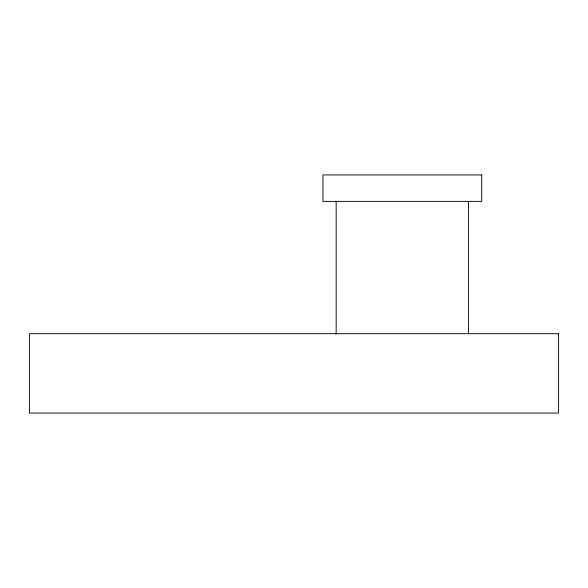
<?xml version="1.0" encoding="UTF-8"?>
<svg xmlns="http://www.w3.org/2000/svg" width="588" height="588" viewBox="0 0 588 588"><rect width="100%" height="100%" fill="white"/><g stroke="black" fill="none" stroke-linecap="round" stroke-linejoin="round"><path stroke-width="0.88" d="M468.46 201.39L468.46 333.536M336.16 201.39L336.16 333.991M481.69 174.93L322.93 174.93L322.93 201.39L481.69 201.39L481.69 174.93M558.6 333.69L29.4 333.69L29.4 413.07L558.6 413.07L558.6 333.69"/></g></svg>
